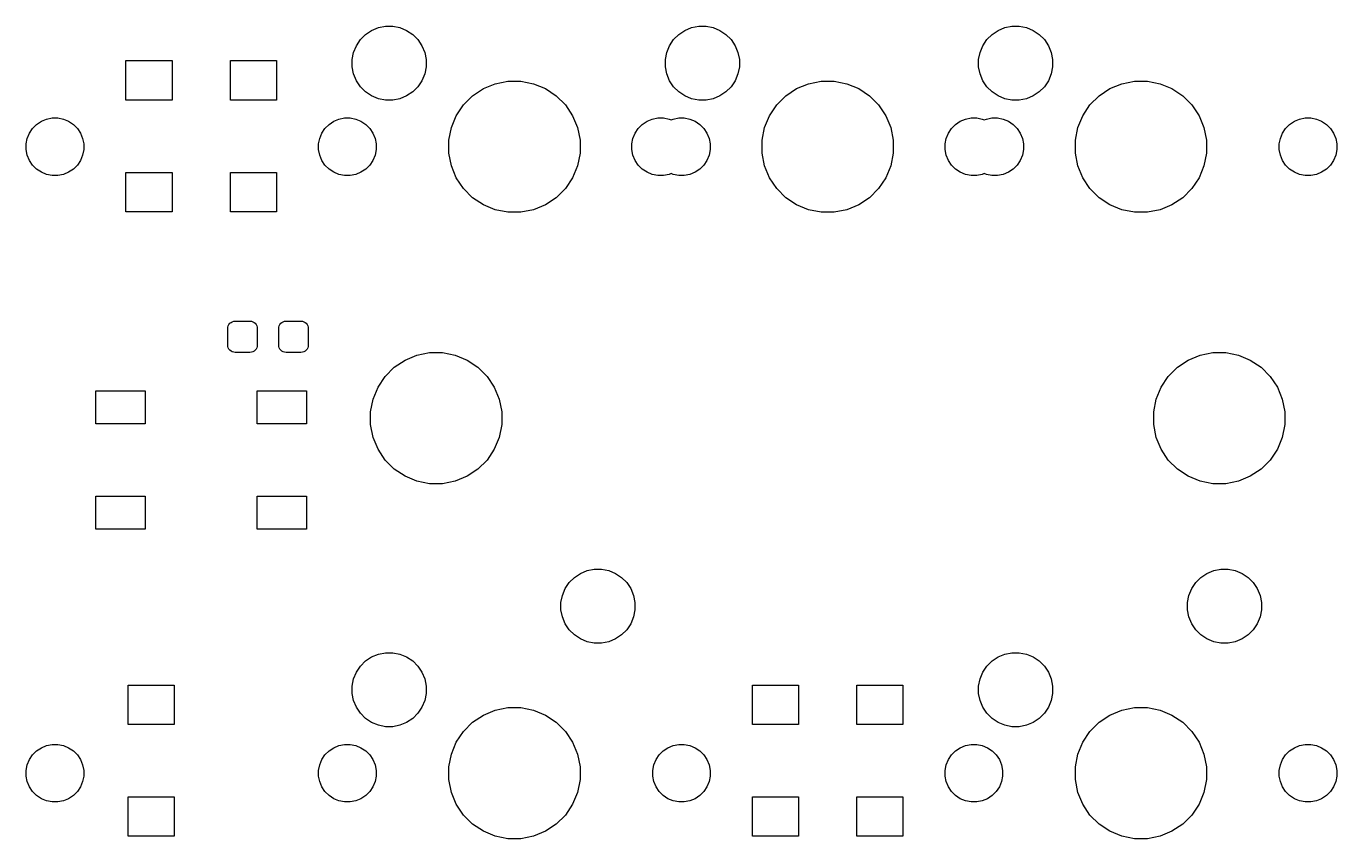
# Model space of a CAD drawing. Extents: x 8 to 336, y -137 to -25.
# Drawn here: x 296.31 to 336.15, y -130.58 to -105.87 of the extents above; entities that cross this region are included whole.
import ezdxf

# ---------------------------------------------------------------- set-up
doc = ezdxf.new("R2010")
doc.units = 0
doc.layers.add('BLACK', color=7, linetype='CONTINUOUS')

msp = doc.modelspace()

# ---------------------------------------------------------------- linework, layer by layer
at = {"layer": 'BLACK', "linetype": 'CONTINUOUS'}
for p, q in [((306.807, -106.001), (307.012, -105.916)), ((307.012, -105.916), (307.229, -105.873)), ((307.229, -105.873), (307.451, -105.873)), ((307.451, -105.873), (307.668, -105.916)), ((307.668, -105.916), (307.873, -106.001)), ((316.332, -106.001), (316.537, -105.916)), ((316.537, -105.916), (316.754, -105.873)), ((316.754, -105.873), (316.976, -105.873)), ((316.976, -105.873), (317.193, -105.916)), ((317.193, -105.916), (317.398, -106.001)), ((325.857, -106.001), (326.062, -105.916)), ((326.062, -105.916), (326.279, -105.873)), ((326.279, -105.873), (326.501, -105.873)), ((326.501, -105.873), (326.718, -105.916)), ((326.718, -105.916), (326.923, -106.001)), ((306.343, -106.465), (306.466, -106.281)), ((306.466, -106.281), (306.623, -106.124)), ((306.623, -106.124), (306.807, -106.001)), ((307.873, -106.001), (308.057, -106.124)), ((308.057, -106.124), (308.214, -106.281)), ((308.214, -106.281), (308.337, -106.465)), ((315.868, -106.465), (315.991, -106.281)), ((315.991, -106.281), (316.148, -106.124)), ((316.148, -106.124), (316.332, -106.001)), ((317.398, -106.001), (317.582, -106.124)), ((317.582, -106.124), (317.739, -106.281)), ((317.739, -106.281), (317.862, -106.465)), ((325.393, -106.465), (325.516, -106.281)), ((325.516, -106.281), (325.673, -106.124)), ((325.673, -106.124), (325.857, -106.001)), ((326.923, -106.001), (327.107, -106.124)), ((327.107, -106.124), (327.264, -106.281)), ((327.264, -106.281), (327.387, -106.465)), ((306.215, -106.887), (306.258, -106.67)), ((306.258, -106.67), (306.343, -106.465)), ((308.337, -106.465), (308.422, -106.67)), ((308.422, -106.67), (308.465, -106.887)), ((315.74, -106.887), (315.783, -106.67)), ((315.783, -106.67), (315.868, -106.465)), ((317.862, -106.465), (317.947, -106.67)), ((317.947, -106.67), (317.99, -106.887)), ((325.265, -106.887), (325.308, -106.67)), ((325.308, -106.67), (325.393, -106.465)), ((327.387, -106.465), (327.472, -106.67)), ((327.472, -106.67), (327.515, -106.887)), ((299.338, -108.12), (299.338, -106.92)), ((299.338, -106.92), (300.738, -106.92)), ((300.738, -106.92), (300.738, -108.12)), ((302.512, -108.12), (302.512, -106.92)), ((302.512, -106.92), (303.912, -106.92)), ((303.912, -106.92), (303.912, -108.12)), ((306.215, -107.109), (306.215, -106.887)), ((306.258, -107.326), (306.215, -107.109)), ((308.465, -107.109), (308.422, -107.326)), ((308.465, -106.887), (308.465, -107.109)), ((315.74, -107.109), (315.74, -106.887)), ((315.783, -107.326), (315.74, -107.109)), ((317.99, -107.109), (317.947, -107.326)), ((317.99, -106.887), (317.99, -107.109)), ((325.265, -107.109), (325.265, -106.887)), ((325.308, -107.326), (325.265, -107.109)), ((327.515, -107.109), (327.472, -107.326)), ((327.515, -106.887), (327.515, -107.109)), ((306.343, -107.531), (306.258, -107.326)), ((306.466, -107.715), (306.343, -107.531)), ((308.337, -107.531), (308.214, -107.715)), ((308.422, -107.326), (308.337, -107.531)), ((310.568, -107.621), (310.954, -107.544)), ((310.954, -107.544), (311.346, -107.544)), ((311.346, -107.544), (311.732, -107.621)), ((315.868, -107.531), (315.783, -107.326)), ((315.991, -107.715), (315.868, -107.531)), ((317.862, -107.531), (317.739, -107.715)), ((317.947, -107.326), (317.862, -107.531)), ((320.093, -107.621), (320.479, -107.544)), ((320.479, -107.544), (320.871, -107.544)), ((320.871, -107.544), (321.257, -107.621)), ((325.393, -107.531), (325.308, -107.326)), ((325.516, -107.715), (325.393, -107.531)), ((327.387, -107.531), (327.264, -107.715)), ((327.472, -107.326), (327.387, -107.531)), ((329.618, -107.621), (330.004, -107.544)), ((330.004, -107.544), (330.396, -107.544)), ((330.396, -107.544), (330.782, -107.621)), ((306.623, -107.872), (306.466, -107.715)), ((306.807, -107.995), (306.623, -107.872)), ((308.057, -107.872), (307.873, -107.995)), ((308.214, -107.715), (308.057, -107.872)), ((309.601, -108.267), (309.879, -107.989)), ((309.879, -107.989), (310.206, -107.771)), ((310.206, -107.771), (310.568, -107.621)), ((311.732, -107.621), (312.094, -107.771)), ((312.094, -107.771), (312.421, -107.989)), ((312.421, -107.989), (312.699, -108.267)), ((316.148, -107.872), (315.991, -107.715)), ((316.332, -107.995), (316.148, -107.872)), ((317.582, -107.872), (317.398, -107.995)), ((317.739, -107.715), (317.582, -107.872)), ((319.126, -108.267), (319.404, -107.989)), ((319.404, -107.989), (319.731, -107.771)), ((319.731, -107.771), (320.093, -107.621)), ((321.257, -107.621), (321.619, -107.771)), ((321.619, -107.771), (321.946, -107.989)), ((321.946, -107.989), (322.224, -108.267)), ((325.673, -107.872), (325.516, -107.715)), ((325.857, -107.995), (325.673, -107.872)), ((327.107, -107.872), (326.923, -107.995)), ((327.264, -107.715), (327.107, -107.872)), ((328.651, -108.267), (328.929, -107.989)), ((328.929, -107.989), (329.256, -107.771)), ((329.256, -107.771), (329.618, -107.621)), ((330.782, -107.621), (331.144, -107.771)), ((331.144, -107.771), (331.471, -107.989)), ((331.471, -107.989), (331.749, -108.267)), ((300.738, -108.12), (299.338, -108.12)), ((303.912, -108.12), (302.512, -108.12)), ((307.012, -108.08), (306.807, -107.995)), ((307.229, -108.123), (307.012, -108.08)), ((307.451, -108.123), (307.229, -108.123)), ((307.668, -108.08), (307.451, -108.123)), ((307.873, -107.995), (307.668, -108.08)), ((309.383, -108.594), (309.601, -108.267)), ((312.699, -108.267), (312.917, -108.594)), ((316.537, -108.08), (316.332, -107.995)), ((316.754, -108.123), (316.537, -108.08)), ((316.976, -108.123), (316.754, -108.123)), ((317.193, -108.08), (316.976, -108.123)), ((317.398, -107.995), (317.193, -108.08)), ((318.908, -108.594), (319.126, -108.267)), ((322.224, -108.267), (322.442, -108.594)), ((326.062, -108.08), (325.857, -107.995)), ((326.279, -108.123), (326.062, -108.08)), ((326.501, -108.123), (326.279, -108.123)), ((326.718, -108.08), (326.501, -108.123)), ((326.923, -107.995), (326.718, -108.08)), ((328.433, -108.594), (328.651, -108.267)), ((331.749, -108.267), (331.967, -108.594)), ((296.622, -108.858), (296.766, -108.763)), ((296.766, -108.763), (296.925, -108.697)), ((296.925, -108.697), (297.094, -108.663)), ((297.094, -108.663), (297.266, -108.663)), ((297.266, -108.663), (297.435, -108.697)), ((297.435, -108.697), (297.594, -108.763)), ((297.594, -108.763), (297.738, -108.858)), ((305.512, -108.858), (305.656, -108.763)), ((305.656, -108.763), (305.815, -108.697)), ((305.815, -108.697), (305.984, -108.663)), ((305.984, -108.663), (306.156, -108.663)), ((306.156, -108.663), (306.325, -108.697)), ((306.325, -108.697), (306.484, -108.763)), ((306.484, -108.763), (306.628, -108.858)), ((309.233, -108.956), (309.383, -108.594)), ((312.917, -108.594), (313.067, -108.956)), ((315.037, -108.858), (315.181, -108.763)), ((315.181, -108.763), (315.34, -108.697)), ((315.34, -108.697), (315.509, -108.663)), ((315.509, -108.663), (315.681, -108.663)), ((315.681, -108.663), (315.85, -108.697)), ((315.85, -108.697), (315.912, -108.722)), ((315.912, -108.722), (315.975, -108.697)), ((315.975, -108.697), (316.144, -108.663)), ((316.144, -108.663), (316.316, -108.663)), ((316.316, -108.663), (316.485, -108.697)), ((316.485, -108.697), (316.644, -108.763)), ((316.644, -108.763), (316.788, -108.858)), ((318.758, -108.956), (318.908, -108.594)), ((322.442, -108.594), (322.592, -108.956)), ((324.562, -108.858), (324.706, -108.763)), ((324.706, -108.763), (324.865, -108.697)), ((324.865, -108.697), (325.034, -108.663)), ((325.034, -108.663), (325.206, -108.663)), ((325.206, -108.663), (325.375, -108.697)), ((325.375, -108.697), (325.438, -108.722)), ((325.438, -108.722), (325.5, -108.697)), ((325.5, -108.697), (325.669, -108.663)), ((325.669, -108.663), (325.841, -108.663)), ((325.841, -108.663), (326.01, -108.697)), ((326.01, -108.697), (326.169, -108.763)), ((326.169, -108.763), (326.313, -108.858)), ((328.283, -108.956), (328.433, -108.594)), ((331.967, -108.594), (332.117, -108.956)), ((334.722, -108.858), (334.866, -108.763)), ((334.866, -108.763), (335.025, -108.697)), ((335.025, -108.697), (335.194, -108.663)), ((335.194, -108.663), (335.366, -108.663)), ((335.366, -108.663), (335.535, -108.697)), ((335.535, -108.697), (335.694, -108.763)), ((335.694, -108.763), (335.838, -108.858)), ((296.339, -109.283), (296.405, -109.124)), ((296.405, -109.124), (296.5, -108.98)), ((296.5, -108.98), (296.622, -108.858)), ((297.738, -108.858), (297.86, -108.98)), ((297.86, -108.98), (297.955, -109.124)), ((297.955, -109.124), (298.021, -109.283)), ((305.229, -109.283), (305.295, -109.124)), ((305.295, -109.124), (305.39, -108.98)), ((305.39, -108.98), (305.512, -108.858)), ((306.628, -108.858), (306.75, -108.98)), ((306.75, -108.98), (306.845, -109.124)), ((306.845, -109.124), (306.911, -109.283)), ((309.156, -109.342), (309.233, -108.956)), ((313.067, -108.956), (313.144, -109.342)), ((314.754, -109.283), (314.82, -109.124)), ((314.82, -109.124), (314.915, -108.98)), ((314.915, -108.98), (315.037, -108.858)), ((316.788, -108.858), (316.91, -108.98)), ((316.91, -108.98), (317.005, -109.124)), ((317.005, -109.124), (317.071, -109.283)), ((318.681, -109.342), (318.758, -108.956)), ((322.592, -108.956), (322.669, -109.342)), ((324.279, -109.283), (324.345, -109.124)), ((324.345, -109.124), (324.44, -108.98)), ((324.44, -108.98), (324.562, -108.858)), ((326.313, -108.858), (326.435, -108.98)), ((326.435, -108.98), (326.53, -109.124)), ((326.53, -109.124), (326.596, -109.283)), ((328.206, -109.342), (328.283, -108.956)), ((332.117, -108.956), (332.194, -109.342)), ((334.439, -109.283), (334.505, -109.124)), ((334.505, -109.124), (334.6, -108.98)), ((334.6, -108.98), (334.722, -108.858)), ((335.838, -108.858), (335.96, -108.98)), ((335.96, -108.98), (336.055, -109.124)), ((336.055, -109.124), (336.121, -109.283)), ((296.305, -109.452), (296.339, -109.283)), ((296.305, -109.624), (296.305, -109.452)), ((298.021, -109.283), (298.055, -109.452)), ((298.055, -109.452), (298.055, -109.624)), ((305.195, -109.452), (305.229, -109.283)), ((305.195, -109.624), (305.195, -109.452)), ((306.911, -109.283), (306.945, -109.452)), ((306.945, -109.452), (306.945, -109.624)), ((309.156, -109.734), (309.156, -109.342)), ((313.144, -109.342), (313.144, -109.734)), ((314.72, -109.452), (314.754, -109.283)), ((314.72, -109.624), (314.72, -109.452)), ((317.071, -109.283), (317.105, -109.452)), ((317.105, -109.452), (317.105, -109.624)), ((318.681, -109.734), (318.681, -109.342)), ((322.669, -109.342), (322.669, -109.734)), ((324.245, -109.452), (324.279, -109.283)), ((324.245, -109.624), (324.245, -109.452)), ((326.596, -109.283), (326.63, -109.452)), ((326.63, -109.452), (326.63, -109.624)), ((328.206, -109.734), (328.206, -109.342)), ((332.194, -109.342), (332.194, -109.734)), ((334.405, -109.452), (334.439, -109.283)), ((334.405, -109.624), (334.405, -109.452)), ((336.121, -109.283), (336.155, -109.452)), ((336.155, -109.452), (336.155, -109.624)), ((296.339, -109.793), (296.305, -109.624)), ((296.405, -109.952), (296.339, -109.793)), ((296.5, -110.096), (296.405, -109.952)), ((297.955, -109.952), (297.86, -110.096)), ((298.021, -109.793), (297.955, -109.952)), ((298.055, -109.624), (298.021, -109.793)), ((305.229, -109.793), (305.195, -109.624)), ((305.295, -109.952), (305.229, -109.793)), ((305.39, -110.096), (305.295, -109.952)), ((306.845, -109.952), (306.75, -110.096)), ((306.911, -109.793), (306.845, -109.952)), ((306.945, -109.624), (306.911, -109.793)), ((309.233, -110.12), (309.156, -109.734)), ((313.144, -109.734), (313.067, -110.12)), ((314.754, -109.793), (314.72, -109.624)), ((314.82, -109.952), (314.754, -109.793)), ((314.915, -110.096), (314.82, -109.952)), ((317.005, -109.952), (316.91, -110.096)), ((317.071, -109.793), (317.005, -109.952)), ((317.105, -109.624), (317.071, -109.793)), ((318.758, -110.12), (318.681, -109.734)), ((322.669, -109.734), (322.592, -110.12)), ((324.279, -109.793), (324.245, -109.624)), ((324.345, -109.952), (324.279, -109.793)), ((324.44, -110.096), (324.345, -109.952)), ((326.53, -109.952), (326.435, -110.096)), ((326.596, -109.793), (326.53, -109.952)), ((326.63, -109.624), (326.596, -109.793)), ((328.283, -110.12), (328.206, -109.734)), ((332.194, -109.734), (332.117, -110.12)), ((334.439, -109.793), (334.405, -109.624)), ((334.505, -109.952), (334.439, -109.793)), ((334.6, -110.096), (334.505, -109.952)), ((336.055, -109.952), (335.96, -110.096)), ((336.121, -109.793), (336.055, -109.952)), ((336.155, -109.624), (336.121, -109.793)), ((296.622, -110.218), (296.5, -110.096)), ((296.766, -110.313), (296.622, -110.218)), ((296.925, -110.379), (296.766, -110.313)), ((297.094, -110.413), (296.925, -110.379)), ((297.435, -110.379), (297.266, -110.413)), ((297.594, -110.313), (297.435, -110.379)), ((297.738, -110.218), (297.594, -110.313)), ((297.86, -110.096), (297.738, -110.218)), ((299.338, -111.52), (299.338, -110.32)), ((299.338, -110.32), (300.738, -110.32)), ((300.738, -110.32), (300.738, -111.52)), ((302.512, -111.52), (302.512, -110.32)), ((302.512, -110.32), (303.912, -110.32)), ((303.912, -110.32), (303.912, -111.52)), ((305.512, -110.218), (305.39, -110.096)), ((305.656, -110.313), (305.512, -110.218)), ((305.815, -110.379), (305.656, -110.313)), ((305.984, -110.413), (305.815, -110.379)), ((306.325, -110.379), (306.156, -110.413)), ((306.484, -110.313), (306.325, -110.379)), ((306.628, -110.218), (306.484, -110.313)), ((306.75, -110.096), (306.628, -110.218)), ((309.383, -110.482), (309.233, -110.12)), ((313.067, -110.12), (312.917, -110.482)), ((315.037, -110.218), (314.915, -110.096)), ((315.181, -110.313), (315.037, -110.218)), ((315.34, -110.379), (315.181, -110.313)), ((315.509, -110.413), (315.34, -110.379)), ((315.85, -110.379), (315.681, -110.413)), ((315.912, -110.354), (315.85, -110.379)), ((315.975, -110.379), (315.912, -110.354)), ((316.144, -110.413), (315.975, -110.379)), ((316.485, -110.379), (316.316, -110.413)), ((316.644, -110.313), (316.485, -110.379)), ((316.788, -110.218), (316.644, -110.313)), ((316.91, -110.096), (316.788, -110.218)), ((318.908, -110.482), (318.758, -110.12)), ((322.592, -110.12), (322.442, -110.482)), ((324.562, -110.218), (324.44, -110.096)), ((324.706, -110.313), (324.562, -110.218)), ((324.865, -110.379), (324.706, -110.313)), ((325.034, -110.413), (324.865, -110.379)), ((325.375, -110.379), (325.206, -110.413)), ((325.438, -110.354), (325.375, -110.379)), ((325.5, -110.379), (325.438, -110.354)), ((325.669, -110.413), (325.5, -110.379)), ((326.01, -110.379), (325.841, -110.413)), ((326.169, -110.313), (326.01, -110.379)), ((326.313, -110.218), (326.169, -110.313)), ((326.435, -110.096), (326.313, -110.218)), ((328.433, -110.482), (328.283, -110.12)), ((332.117, -110.12), (331.967, -110.482)), ((334.722, -110.218), (334.6, -110.096)), ((334.866, -110.313), (334.722, -110.218)), ((335.025, -110.379), (334.866, -110.313)), ((335.194, -110.413), (335.025, -110.379)), ((335.535, -110.379), (335.366, -110.413)), ((335.694, -110.313), (335.535, -110.379)), ((335.838, -110.218), (335.694, -110.313)), ((335.96, -110.096), (335.838, -110.218)), ((297.266, -110.413), (297.094, -110.413)), ((306.156, -110.413), (305.984, -110.413)), ((309.601, -110.809), (309.383, -110.482)), ((312.917, -110.482), (312.699, -110.809)), ((315.681, -110.413), (315.509, -110.413)), ((316.316, -110.413), (316.144, -110.413)), ((319.126, -110.809), (318.908, -110.482)), ((322.442, -110.482), (322.224, -110.809)), ((325.206, -110.413), (325.034, -110.413)), ((325.841, -110.413), (325.669, -110.413)), ((328.651, -110.809), (328.433, -110.482)), ((331.967, -110.482), (331.749, -110.809)), ((335.366, -110.413), (335.194, -110.413)), ((309.879, -111.087), (309.601, -110.809)), ((310.206, -111.305), (309.879, -111.087)), ((312.421, -111.087), (312.094, -111.305)), ((312.699, -110.809), (312.421, -111.087)), ((319.404, -111.087), (319.126, -110.809)), ((319.731, -111.305), (319.404, -111.087)), ((321.946, -111.087), (321.619, -111.305)), ((322.224, -110.809), (321.946, -111.087)), ((328.929, -111.087), (328.651, -110.809)), ((329.256, -111.305), (328.929, -111.087)), ((331.471, -111.087), (331.144, -111.305)), ((331.749, -110.809), (331.471, -111.087)), ((300.738, -111.52), (299.338, -111.52)), ((303.912, -111.52), (302.512, -111.52)), ((310.568, -111.455), (310.206, -111.305)), ((310.954, -111.532), (310.568, -111.455)), ((311.346, -111.532), (310.954, -111.532)), ((311.732, -111.455), (311.346, -111.532)), ((312.094, -111.305), (311.732, -111.455)), ((320.093, -111.455), (319.731, -111.305)), ((320.479, -111.532), (320.093, -111.455)), ((320.871, -111.532), (320.479, -111.532)), ((321.257, -111.455), (320.871, -111.532)), ((321.619, -111.305), (321.257, -111.455)), ((329.618, -111.455), (329.256, -111.305)), ((330.004, -111.532), (329.618, -111.455)), ((330.396, -111.532), (330.004, -111.532)), ((330.782, -111.455), (330.396, -111.532)), ((331.144, -111.305), (330.782, -111.455)), ((302.432, -115.066), (302.436, -115.022)), ((302.432, -115.566), (302.432, -115.066)), ((302.436, -115.022), (302.449, -114.98)), ((302.449, -114.98), (302.47, -114.941)), ((302.47, -114.941), (302.498, -114.907)), ((302.498, -114.907), (302.532, -114.879)), ((302.532, -114.879), (302.571, -114.858)), ((302.571, -114.858), (302.613, -114.845)), ((302.613, -114.845), (302.657, -114.841)), ((302.657, -114.841), (303.107, -114.841)), ((303.107, -114.841), (303.151, -114.845)), ((303.151, -114.845), (303.193, -114.858)), ((303.193, -114.858), (303.232, -114.879)), ((303.232, -114.879), (303.266, -114.907)), ((303.266, -114.907), (303.294, -114.941)), ((303.294, -114.941), (303.315, -114.98)), ((303.315, -114.98), (303.328, -115.022)), ((303.328, -115.022), (303.332, -115.066)), ((303.332, -115.066), (303.332, -115.566)), ((303.982, -115.066), (303.986, -115.022)), ((303.982, -115.566), (303.982, -115.066)), ((303.986, -115.022), (303.999, -114.98)), ((303.999, -114.98), (304.02, -114.941)), ((304.02, -114.941), (304.048, -114.907)), ((304.048, -114.907), (304.082, -114.879)), ((304.082, -114.879), (304.121, -114.858)), ((304.121, -114.858), (304.163, -114.845)), ((304.163, -114.845), (304.207, -114.841)), ((304.207, -114.841), (304.657, -114.841)), ((304.657, -114.841), (304.701, -114.845)), ((304.701, -114.845), (304.743, -114.858)), ((304.743, -114.858), (304.782, -114.879)), ((304.782, -114.879), (304.816, -114.907)), ((304.816, -114.907), (304.844, -114.941)), ((304.844, -114.941), (304.865, -114.98)), ((304.865, -114.98), (304.878, -115.022)), ((304.878, -115.022), (304.882, -115.066)), ((304.882, -115.066), (304.882, -115.566)), ((302.436, -115.61), (302.432, -115.566)), ((302.449, -115.652), (302.436, -115.61)), ((302.47, -115.691), (302.449, -115.652)), ((302.498, -115.725), (302.47, -115.691)), ((302.532, -115.753), (302.498, -115.725)), ((302.571, -115.774), (302.532, -115.753)), ((302.613, -115.787), (302.571, -115.774)), ((302.657, -115.791), (302.613, -115.787)), ((303.107, -115.791), (302.657, -115.791)), ((303.151, -115.787), (303.107, -115.791)), ((303.193, -115.774), (303.151, -115.787)), ((303.232, -115.753), (303.193, -115.774)), ((303.266, -115.725), (303.232, -115.753)), ((303.294, -115.691), (303.266, -115.725)), ((303.315, -115.652), (303.294, -115.691)), ((303.328, -115.61), (303.315, -115.652)), ((303.332, -115.566), (303.328, -115.61)), ((303.986, -115.61), (303.982, -115.566)), ((303.999, -115.652), (303.986, -115.61)), ((304.02, -115.691), (303.999, -115.652)), ((304.048, -115.725), (304.02, -115.691)), ((304.082, -115.753), (304.048, -115.725)), ((304.121, -115.774), (304.082, -115.753)), ((304.163, -115.787), (304.121, -115.774)), ((304.207, -115.791), (304.163, -115.787)), ((304.657, -115.791), (304.207, -115.791)), ((304.701, -115.787), (304.657, -115.791)), ((304.743, -115.774), (304.701, -115.787)), ((304.782, -115.753), (304.743, -115.774)), ((304.816, -115.725), (304.782, -115.753)), ((304.844, -115.691), (304.816, -115.725)), ((304.865, -115.652), (304.844, -115.691)), ((304.878, -115.61), (304.865, -115.652)), ((304.882, -115.566), (304.878, -115.61)), ((307.824, -116.026), (308.187, -115.876)), ((308.187, -115.876), (308.572, -115.799)), ((308.572, -115.799), (308.965, -115.799)), ((308.965, -115.799), (309.35, -115.876)), ((309.35, -115.876), (309.713, -116.026)), ((331.637, -116.026), (332, -115.876)), ((332, -115.876), (332.385, -115.799)), ((332.385, -115.799), (332.778, -115.799)), ((332.778, -115.799), (333.163, -115.876)), ((333.163, -115.876), (333.526, -116.026)), ((307.22, -116.522), (307.498, -116.244)), ((307.498, -116.244), (307.824, -116.026)), ((309.713, -116.026), (310.04, -116.244)), ((310.04, -116.244), (310.318, -116.522)), ((331.032, -116.522), (331.31, -116.244)), ((331.31, -116.244), (331.637, -116.026)), ((333.526, -116.026), (333.852, -116.244)), ((333.852, -116.244), (334.13, -116.522)), ((307.002, -116.849), (307.22, -116.522)), ((310.318, -116.522), (310.536, -116.849)), ((330.814, -116.849), (331.032, -116.522)), ((334.13, -116.522), (334.348, -116.849)), ((298.425, -117.962), (298.425, -116.962)), ((298.425, -116.962), (299.925, -116.962)), ((299.925, -116.962), (299.925, -117.962)), ((303.325, -117.962), (303.325, -116.962)), ((303.325, -116.962), (304.825, -116.962)), ((304.825, -116.962), (304.825, -117.962)), ((306.851, -117.211), (307.002, -116.849)), ((310.536, -116.849), (310.686, -117.211)), ((330.664, -117.211), (330.814, -116.849)), ((334.348, -116.849), (334.499, -117.211)), ((306.775, -117.597), (306.851, -117.211)), ((310.686, -117.211), (310.763, -117.597)), ((330.587, -117.597), (330.664, -117.211)), ((334.499, -117.211), (334.575, -117.597)), ((306.775, -117.989), (306.775, -117.597)), ((310.763, -117.597), (310.763, -117.989)), ((330.587, -117.989), (330.587, -117.597)), ((334.575, -117.597), (334.575, -117.989)), ((299.925, -117.962), (298.425, -117.962)), ((304.825, -117.962), (303.325, -117.962)), ((306.851, -118.375), (306.775, -117.989)), ((310.763, -117.989), (310.686, -118.375)), ((330.664, -118.375), (330.587, -117.989)), ((334.575, -117.989), (334.499, -118.375)), ((307.002, -118.737), (306.851, -118.375)), ((307.22, -119.064), (307.002, -118.737)), ((310.536, -118.737), (310.318, -119.064)), ((310.686, -118.375), (310.536, -118.737)), ((330.814, -118.737), (330.664, -118.375)), ((331.032, -119.064), (330.814, -118.737)), ((334.348, -118.737), (334.13, -119.064)), ((334.499, -118.375), (334.348, -118.737)), ((307.498, -119.342), (307.22, -119.064)), ((310.318, -119.064), (310.04, -119.342)), ((331.31, -119.342), (331.032, -119.064)), ((334.13, -119.064), (333.852, -119.342)), ((307.824, -119.56), (307.498, -119.342)), ((310.04, -119.342), (309.713, -119.56)), ((331.637, -119.56), (331.31, -119.342)), ((333.852, -119.342), (333.526, -119.56)), ((308.187, -119.71), (307.824, -119.56)), ((308.572, -119.787), (308.187, -119.71)), ((308.965, -119.787), (308.572, -119.787)), ((309.35, -119.71), (308.965, -119.787)), ((309.713, -119.56), (309.35, -119.71)), ((332, -119.71), (331.637, -119.56)), ((332.385, -119.787), (332, -119.71)), ((332.778, -119.787), (332.385, -119.787)), ((333.163, -119.71), (332.778, -119.787)), ((333.526, -119.56), (333.163, -119.71)), ((298.425, -121.162), (298.425, -120.162)), ((298.425, -120.162), (299.925, -120.162)), ((299.925, -120.162), (299.925, -121.162)), ((303.325, -121.162), (303.325, -120.162)), ((303.325, -120.162), (304.825, -120.162)), ((304.825, -120.162), (304.825, -121.162)), ((299.925, -121.162), (298.425, -121.162)), ((304.825, -121.162), (303.325, -121.162)), ((312.816, -122.791), (312.973, -122.634)), ((312.973, -122.634), (313.157, -122.511)), ((313.157, -122.511), (313.362, -122.426)), ((313.362, -122.426), (313.579, -122.383)), ((313.579, -122.383), (313.801, -122.383)), ((313.801, -122.383), (314.018, -122.426)), ((314.018, -122.426), (314.223, -122.511)), ((314.223, -122.511), (314.407, -122.634)), ((314.407, -122.634), (314.564, -122.791)), ((331.866, -122.791), (332.023, -122.634)), ((332.023, -122.634), (332.207, -122.511)), ((332.207, -122.511), (332.412, -122.426)), ((332.412, -122.426), (332.629, -122.383)), ((332.629, -122.383), (332.851, -122.383)), ((332.851, -122.383), (333.068, -122.426)), ((333.068, -122.426), (333.273, -122.511)), ((333.273, -122.511), (333.457, -122.634)), ((333.457, -122.634), (333.614, -122.791)), ((312.608, -123.18), (312.693, -122.975)), ((312.693, -122.975), (312.816, -122.791)), ((314.564, -122.791), (314.687, -122.975)), ((314.687, -122.975), (314.772, -123.18)), ((331.658, -123.18), (331.743, -122.975)), ((331.743, -122.975), (331.866, -122.791)), ((333.614, -122.791), (333.737, -122.975)), ((333.737, -122.975), (333.822, -123.18)), ((312.565, -123.397), (312.608, -123.18)), ((312.565, -123.619), (312.565, -123.397)), ((314.772, -123.18), (314.815, -123.397)), ((314.815, -123.397), (314.815, -123.619)), ((331.615, -123.397), (331.658, -123.18)), ((331.615, -123.619), (331.615, -123.397)), ((333.822, -123.18), (333.865, -123.397)), ((333.865, -123.397), (333.865, -123.619)), ((312.608, -123.836), (312.565, -123.619)), ((312.693, -124.041), (312.608, -123.836)), ((314.772, -123.836), (314.687, -124.041)), ((314.815, -123.619), (314.772, -123.836)), ((331.658, -123.836), (331.615, -123.619)), ((331.743, -124.041), (331.658, -123.836)), ((333.822, -123.836), (333.737, -124.041)), ((333.865, -123.619), (333.822, -123.836)), ((312.816, -124.225), (312.693, -124.041)), ((312.973, -124.382), (312.816, -124.225)), ((314.564, -124.225), (314.407, -124.382)), ((314.687, -124.041), (314.564, -124.225)), ((331.866, -124.225), (331.743, -124.041)), ((332.023, -124.382), (331.866, -124.225)), ((333.614, -124.225), (333.457, -124.382)), ((333.737, -124.041), (333.614, -124.225)), ((313.157, -124.505), (312.973, -124.382)), ((313.362, -124.59), (313.157, -124.505)), ((313.579, -124.633), (313.362, -124.59)), ((313.801, -124.633), (313.579, -124.633)), ((314.018, -124.59), (313.801, -124.633)), ((314.223, -124.505), (314.018, -124.59)), ((314.407, -124.382), (314.223, -124.505)), ((332.207, -124.505), (332.023, -124.382)), ((332.412, -124.59), (332.207, -124.505)), ((332.629, -124.633), (332.412, -124.59)), ((332.851, -124.633), (332.629, -124.633)), ((333.068, -124.59), (332.851, -124.633)), ((333.273, -124.505), (333.068, -124.59)), ((333.457, -124.382), (333.273, -124.505)), ((306.623, -125.174), (306.807, -125.051)), ((306.807, -125.051), (307.012, -124.966)), ((307.012, -124.966), (307.229, -124.923)), ((307.229, -124.923), (307.451, -124.923)), ((307.451, -124.923), (307.668, -124.966)), ((307.668, -124.966), (307.873, -125.051)), ((307.873, -125.051), (308.057, -125.174)), ((325.673, -125.174), (325.857, -125.051)), ((325.857, -125.051), (326.062, -124.966)), ((326.062, -124.966), (326.279, -124.923)), ((326.279, -124.923), (326.501, -124.923)), ((326.501, -124.923), (326.718, -124.966)), ((326.718, -124.966), (326.923, -125.051)), ((326.923, -125.051), (327.107, -125.174)), ((306.258, -125.72), (306.343, -125.515)), ((306.343, -125.515), (306.466, -125.331)), ((306.466, -125.331), (306.623, -125.174)), ((308.057, -125.174), (308.214, -125.331)), ((308.214, -125.331), (308.337, -125.515)), ((308.337, -125.515), (308.422, -125.72)), ((325.308, -125.72), (325.393, -125.515)), ((325.393, -125.515), (325.516, -125.331)), ((325.516, -125.331), (325.673, -125.174)), ((327.107, -125.174), (327.264, -125.331)), ((327.264, -125.331), (327.387, -125.515)), ((327.387, -125.515), (327.472, -125.72)), ((299.401, -127.106), (299.401, -125.906)), ((299.401, -125.906), (300.801, -125.906)), ((300.801, -125.906), (300.801, -127.106)), ((306.215, -125.937), (306.258, -125.72)), ((308.422, -125.72), (308.465, -125.937)), ((318.388, -127.106), (318.388, -125.906)), ((318.388, -125.906), (319.788, -125.906)), ((319.788, -125.906), (319.788, -127.106)), ((321.562, -127.106), (321.562, -125.906)), ((321.562, -125.906), (322.962, -125.906)), ((322.962, -125.906), (322.962, -127.106)), ((325.265, -125.937), (325.308, -125.72)), ((327.472, -125.72), (327.515, -125.937)), ((306.215, -126.159), (306.215, -125.937)), ((306.258, -126.376), (306.215, -126.159)), ((308.465, -126.159), (308.422, -126.376)), ((308.465, -125.937), (308.465, -126.159)), ((325.265, -126.159), (325.265, -125.937)), ((325.308, -126.376), (325.265, -126.159)), ((327.515, -126.159), (327.472, -126.376)), ((327.515, -125.937), (327.515, -126.159)), ((306.343, -126.581), (306.258, -126.376)), ((306.466, -126.765), (306.343, -126.581)), ((308.337, -126.581), (308.214, -126.765)), ((308.422, -126.376), (308.337, -126.581)), ((310.206, -126.821), (310.568, -126.671)), ((310.568, -126.671), (310.954, -126.594)), ((310.954, -126.594), (311.346, -126.594)), ((311.346, -126.594), (311.732, -126.671)), ((311.732, -126.671), (312.094, -126.821)), ((325.393, -126.581), (325.308, -126.376)), ((325.516, -126.765), (325.393, -126.581)), ((327.387, -126.581), (327.264, -126.765)), ((327.472, -126.376), (327.387, -126.581)), ((329.256, -126.821), (329.618, -126.671)), ((329.618, -126.671), (330.004, -126.594)), ((330.004, -126.594), (330.396, -126.594)), ((330.396, -126.594), (330.782, -126.671)), ((330.782, -126.671), (331.144, -126.821)), ((300.801, -127.106), (299.401, -127.106)), ((306.623, -126.922), (306.466, -126.765)), ((306.807, -127.045), (306.623, -126.922)), ((307.012, -127.13), (306.807, -127.045)), ((307.873, -127.045), (307.668, -127.13)), ((308.057, -126.922), (307.873, -127.045)), ((308.214, -126.765), (308.057, -126.922)), ((309.601, -127.317), (309.879, -127.039)), ((309.879, -127.039), (310.206, -126.821)), ((312.094, -126.821), (312.421, -127.039)), ((312.421, -127.039), (312.699, -127.317)), ((319.788, -127.106), (318.388, -127.106)), ((322.962, -127.106), (321.562, -127.106)), ((325.673, -126.922), (325.516, -126.765)), ((325.857, -127.045), (325.673, -126.922)), ((326.062, -127.13), (325.857, -127.045)), ((326.923, -127.045), (326.718, -127.13)), ((327.107, -126.922), (326.923, -127.045)), ((327.264, -126.765), (327.107, -126.922)), ((328.651, -127.317), (328.929, -127.039)), ((328.929, -127.039), (329.256, -126.821)), ((331.144, -126.821), (331.471, -127.039)), ((331.471, -127.039), (331.749, -127.317)), ((307.229, -127.173), (307.012, -127.13)), ((307.451, -127.173), (307.229, -127.173)), ((307.668, -127.13), (307.451, -127.173)), ((309.383, -127.644), (309.601, -127.317)), ((312.699, -127.317), (312.917, -127.644)), ((326.279, -127.173), (326.062, -127.13)), ((326.501, -127.173), (326.279, -127.173)), ((326.718, -127.13), (326.501, -127.173)), ((328.433, -127.644), (328.651, -127.317)), ((331.749, -127.317), (331.967, -127.644)), ((296.5, -128.03), (296.622, -127.908)), ((296.622, -127.908), (296.766, -127.813)), ((296.766, -127.813), (296.925, -127.747)), ((296.925, -127.747), (297.094, -127.713)), ((297.094, -127.713), (297.266, -127.713)), ((297.266, -127.713), (297.435, -127.747)), ((297.435, -127.747), (297.594, -127.813)), ((297.594, -127.813), (297.738, -127.908)), ((297.738, -127.908), (297.86, -128.03)), ((305.39, -128.03), (305.512, -127.908)), ((305.512, -127.908), (305.656, -127.813)), ((305.656, -127.813), (305.815, -127.747)), ((305.815, -127.747), (305.984, -127.713)), ((305.984, -127.713), (306.156, -127.713)), ((306.156, -127.713), (306.325, -127.747)), ((306.325, -127.747), (306.484, -127.813)), ((306.484, -127.813), (306.628, -127.908)), ((306.628, -127.908), (306.75, -128.03)), ((309.233, -128.006), (309.383, -127.644)), ((312.917, -127.644), (313.067, -128.006)), ((315.55, -128.03), (315.672, -127.908)), ((315.672, -127.908), (315.816, -127.813)), ((315.816, -127.813), (315.975, -127.747)), ((315.975, -127.747), (316.144, -127.713)), ((316.144, -127.713), (316.316, -127.713)), ((316.316, -127.713), (316.485, -127.747)), ((316.485, -127.747), (316.644, -127.813)), ((316.644, -127.813), (316.788, -127.908)), ((316.788, -127.908), (316.91, -128.03)), ((324.44, -128.03), (324.562, -127.908)), ((324.562, -127.908), (324.706, -127.813)), ((324.706, -127.813), (324.865, -127.747)), ((324.865, -127.747), (325.034, -127.713)), ((325.034, -127.713), (325.206, -127.713)), ((325.206, -127.713), (325.375, -127.747)), ((325.375, -127.747), (325.534, -127.813)), ((325.534, -127.813), (325.678, -127.908)), ((325.678, -127.908), (325.8, -128.03)), ((328.283, -128.006), (328.433, -127.644)), ((331.967, -127.644), (332.117, -128.006)), ((334.6, -128.03), (334.722, -127.908)), ((334.722, -127.908), (334.866, -127.813)), ((334.866, -127.813), (335.025, -127.747)), ((335.025, -127.747), (335.194, -127.713)), ((335.194, -127.713), (335.366, -127.713)), ((335.366, -127.713), (335.535, -127.747)), ((335.535, -127.747), (335.694, -127.813)), ((335.694, -127.813), (335.838, -127.908)), ((335.838, -127.908), (335.96, -128.03)), ((296.339, -128.333), (296.405, -128.174)), ((296.405, -128.174), (296.5, -128.03)), ((297.86, -128.03), (297.955, -128.174)), ((297.955, -128.174), (298.021, -128.333)), ((305.229, -128.333), (305.295, -128.174)), ((305.295, -128.174), (305.39, -128.03)), ((306.75, -128.03), (306.845, -128.174)), ((306.845, -128.174), (306.911, -128.333)), ((309.156, -128.392), (309.233, -128.006)), ((313.067, -128.006), (313.144, -128.392)), ((315.389, -128.333), (315.455, -128.174)), ((315.455, -128.174), (315.55, -128.03)), ((316.91, -128.03), (317.005, -128.174)), ((317.005, -128.174), (317.071, -128.333)), ((324.279, -128.333), (324.345, -128.174)), ((324.345, -128.174), (324.44, -128.03)), ((325.8, -128.03), (325.895, -128.174)), ((325.895, -128.174), (325.961, -128.333)), ((328.206, -128.392), (328.283, -128.006)), ((332.117, -128.006), (332.194, -128.392)), ((334.439, -128.333), (334.505, -128.174)), ((334.505, -128.174), (334.6, -128.03)), ((335.96, -128.03), (336.055, -128.174)), ((336.055, -128.174), (336.121, -128.333)), ((296.305, -128.502), (296.339, -128.333)), ((296.305, -128.674), (296.305, -128.502)), ((296.339, -128.843), (296.305, -128.674)), ((298.021, -128.333), (298.055, -128.502)), ((298.055, -128.674), (298.021, -128.843)), ((298.055, -128.502), (298.055, -128.674)), ((305.195, -128.502), (305.229, -128.333)), ((305.195, -128.674), (305.195, -128.502)), ((305.229, -128.843), (305.195, -128.674)), ((306.911, -128.333), (306.945, -128.502)), ((306.945, -128.674), (306.911, -128.843)), ((306.945, -128.502), (306.945, -128.674)), ((309.156, -128.784), (309.156, -128.392)), ((313.144, -128.392), (313.144, -128.784)), ((315.355, -128.502), (315.389, -128.333)), ((315.355, -128.674), (315.355, -128.502)), ((315.389, -128.843), (315.355, -128.674)), ((317.071, -128.333), (317.105, -128.502)), ((317.105, -128.674), (317.071, -128.843)), ((317.105, -128.502), (317.105, -128.674)), ((324.245, -128.502), (324.279, -128.333)), ((324.245, -128.674), (324.245, -128.502)), ((324.279, -128.843), (324.245, -128.674)), ((325.961, -128.333), (325.995, -128.502)), ((325.995, -128.674), (325.961, -128.843)), ((325.995, -128.502), (325.995, -128.674)), ((328.206, -128.784), (328.206, -128.392)), ((332.194, -128.392), (332.194, -128.784)), ((334.405, -128.502), (334.439, -128.333)), ((334.405, -128.674), (334.405, -128.502)), ((334.439, -128.843), (334.405, -128.674)), ((336.121, -128.333), (336.155, -128.502)), ((336.155, -128.674), (336.121, -128.843)), ((336.155, -128.502), (336.155, -128.674)), ((296.405, -129.002), (296.339, -128.843)), ((296.5, -129.146), (296.405, -129.002)), ((297.955, -129.002), (297.86, -129.146)), ((298.021, -128.843), (297.955, -129.002)), ((305.295, -129.002), (305.229, -128.843)), ((305.39, -129.146), (305.295, -129.002)), ((306.845, -129.002), (306.75, -129.146)), ((306.911, -128.843), (306.845, -129.002)), ((309.233, -129.17), (309.156, -128.784)), ((313.144, -128.784), (313.067, -129.17)), ((315.455, -129.002), (315.389, -128.843)), ((315.55, -129.146), (315.455, -129.002)), ((317.005, -129.002), (316.91, -129.146)), ((317.071, -128.843), (317.005, -129.002)), ((324.345, -129.002), (324.279, -128.843)), ((324.44, -129.146), (324.345, -129.002)), ((325.895, -129.002), (325.8, -129.146)), ((325.961, -128.843), (325.895, -129.002)), ((328.283, -129.17), (328.206, -128.784)), ((332.194, -128.784), (332.117, -129.17)), ((334.505, -129.002), (334.439, -128.843)), ((334.6, -129.146), (334.505, -129.002)), ((336.055, -129.002), (335.96, -129.146)), ((336.121, -128.843), (336.055, -129.002)), ((296.622, -129.268), (296.5, -129.146)), ((296.766, -129.363), (296.622, -129.268)), ((296.925, -129.429), (296.766, -129.363)), ((297.094, -129.463), (296.925, -129.429)), ((297.266, -129.463), (297.094, -129.463)), ((297.435, -129.429), (297.266, -129.463)), ((297.594, -129.363), (297.435, -129.429)), ((297.738, -129.268), (297.594, -129.363)), ((297.86, -129.146), (297.738, -129.268)), ((299.401, -130.506), (299.401, -129.306)), ((299.401, -129.306), (300.801, -129.306)), ((300.801, -129.306), (300.801, -130.506)), ((305.512, -129.268), (305.39, -129.146)), ((305.656, -129.363), (305.512, -129.268)), ((305.815, -129.429), (305.656, -129.363)), ((305.984, -129.463), (305.815, -129.429)), ((306.156, -129.463), (305.984, -129.463)), ((306.325, -129.429), (306.156, -129.463)), ((306.484, -129.363), (306.325, -129.429)), ((306.628, -129.268), (306.484, -129.363)), ((306.75, -129.146), (306.628, -129.268)), ((309.383, -129.532), (309.233, -129.17)), ((313.067, -129.17), (312.917, -129.532)), ((315.672, -129.268), (315.55, -129.146)), ((315.816, -129.363), (315.672, -129.268)), ((315.975, -129.429), (315.816, -129.363)), ((316.144, -129.463), (315.975, -129.429)), ((316.316, -129.463), (316.144, -129.463)), ((316.485, -129.429), (316.316, -129.463)), ((316.644, -129.363), (316.485, -129.429)), ((316.788, -129.268), (316.644, -129.363)), ((316.91, -129.146), (316.788, -129.268)), ((318.388, -130.506), (318.388, -129.306)), ((318.388, -129.306), (319.788, -129.306)), ((319.788, -129.306), (319.788, -130.506)), ((321.562, -130.506), (321.562, -129.306)), ((321.562, -129.306), (322.962, -129.306)), ((322.962, -129.306), (322.962, -130.506)), ((324.562, -129.268), (324.44, -129.146)), ((324.706, -129.363), (324.562, -129.268)), ((324.865, -129.429), (324.706, -129.363)), ((325.034, -129.463), (324.865, -129.429)), ((325.206, -129.463), (325.034, -129.463)), ((325.375, -129.429), (325.206, -129.463)), ((325.534, -129.363), (325.375, -129.429)), ((325.678, -129.268), (325.534, -129.363)), ((325.8, -129.146), (325.678, -129.268)), ((328.433, -129.532), (328.283, -129.17)), ((332.117, -129.17), (331.967, -129.532)), ((334.722, -129.268), (334.6, -129.146)), ((334.866, -129.363), (334.722, -129.268)), ((335.025, -129.429), (334.866, -129.363)), ((335.194, -129.463), (335.025, -129.429)), ((335.366, -129.463), (335.194, -129.463)), ((335.535, -129.429), (335.366, -129.463)), ((335.694, -129.363), (335.535, -129.429)), ((335.838, -129.268), (335.694, -129.363)), ((335.96, -129.146), (335.838, -129.268)), ((309.601, -129.859), (309.383, -129.532)), ((309.879, -130.137), (309.601, -129.859)), ((312.699, -129.859), (312.421, -130.137)), ((312.917, -129.532), (312.699, -129.859)), ((328.651, -129.859), (328.433, -129.532)), ((328.929, -130.137), (328.651, -129.859)), ((331.749, -129.859), (331.471, -130.137)), ((331.967, -129.532), (331.749, -129.859)), ((310.206, -130.355), (309.879, -130.137)), ((312.421, -130.137), (312.094, -130.355)), ((329.256, -130.355), (328.929, -130.137)), ((331.471, -130.137), (331.144, -130.355)), ((300.801, -130.506), (299.401, -130.506)), ((310.568, -130.505), (310.206, -130.355)), ((310.954, -130.582), (310.568, -130.505)), ((311.346, -130.582), (310.954, -130.582)), ((311.732, -130.505), (311.346, -130.582)), ((312.094, -130.355), (311.732, -130.505)), ((319.788, -130.506), (318.388, -130.506)), ((322.962, -130.506), (321.562, -130.506)), ((329.618, -130.505), (329.256, -130.355)), ((330.004, -130.582), (329.618, -130.505)), ((330.396, -130.582), (330.004, -130.582)), ((330.782, -130.505), (330.396, -130.582)), ((331.144, -130.355), (330.782, -130.505))]:
    msp.add_line(p, q, dxfattribs=at)

doc.saveas('drawing.dxf')
